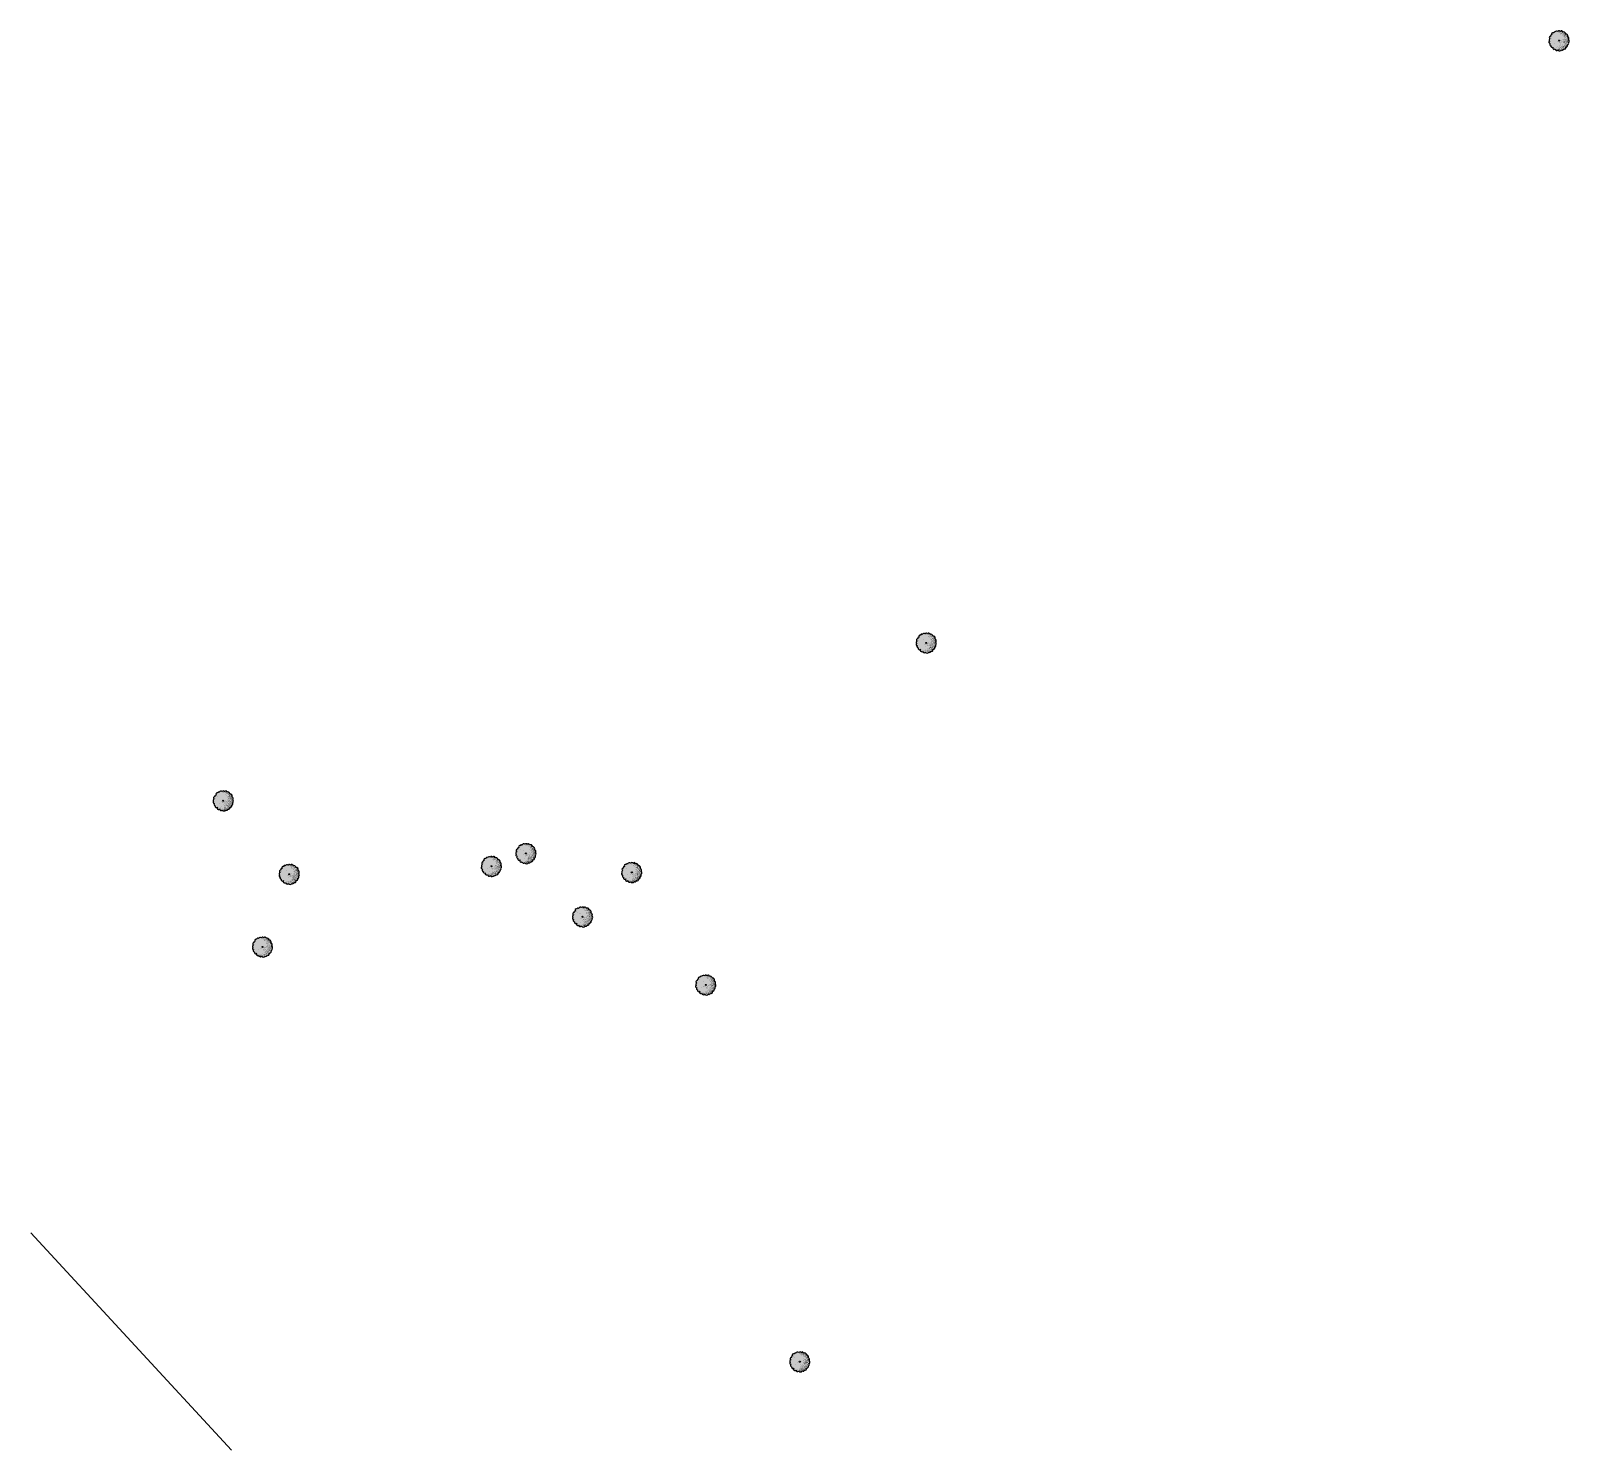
# Model space of a CAD drawing. Header units: metres. Extents: x 363418 to 727297, y 5621308 to 11243109.
# Drawn here: x 726999.3 to 727297.4, y 11242833.6 to 11243108.6 of the extents above.
import ezdxf

# ---------------------------------------------------------------- set-up
doc = ezdxf.new("R2010")
doc.units = ezdxf.units.M
doc.header["$MEASUREMENT"] = 0
doc.layers.get('0').update_dxf_attribs({"color": 252})
for name, color, linetype in [('PFL-BAUM-2D-COL', 7, 'Continuous'), ('RESIDENTIAL ROAD', 255, 'Continuous'), ('RESIDENTIAL ROAD HATCHING', 255, 'Continuous')]:
    doc.layers.add(name, color=color, linetype=linetype)
doc.layers.get('0').off()
doc.layers.get('0').freeze()

# ---------------------------------------------------------------- blocks, each defined once
blk = doc.blocks.new('PFBDRC33')
h = blk.add_hatch(color=72)
edge = h.paths.add_edge_path()
edge.add_arc((-0.107, 0.369), 0.0943, 53.29827, 155.26435)
edge.add_arc((-0.224, 0.377), 0.0442, 45.02815, 181.5814)
edge.add_arc((-0.298, 0.317), 0.0651, 63.07611, 221.45398)
edge.add_arc((-0.364, 0.227), 0.0506, 70.25972, 205.92275)
edge.add_arc((-0.412, 0.142), 0.0626, 87.83435, 240.86239)
edge.add_arc((-0.409, 0.018), 0.077, 115.09424, 219.33972)
edge.add_arc((-0.434, -0.076), 0.0569, 127.60232, 263.6733)
edge.add_arc((-0.372, -0.172), 0.0785, 150.47039, 253.12065)
edge.add_arc((-0.33, -0.264), 0.0673, 164.67232, 315.9546)
edge.add_arc((-0.236, -0.358), 0.0655, 134.49172, 319.07158)
edge.add_arc((-0.106, -0.398), 0.0802, 181.92224, 313.65698)
edge.add_arc((0.037, -0.386), 0.112, 218.89624, 324.75846)
edge.add_arc((0.163, -0.4), 0.0613, 235.9949, 355.80187)
edge.add_arc((0.259, -0.343), 0.0704, 239.99213, 386.53527)
edge.add_arc((0.337, -0.233), 0.0801, 259.06005, 370.70846)
edge.add_arc((0.347, -0.122), 0.118, 305.63666, 374.64566)
edge.add_arc((0.412, -0.028), 0.0811, 307.86781, 414.63773)
edge.add_arc((0.372, 0.097), 0.105, 325.4071, 420.16728)
edge.add_arc((0.312, 0.219), 0.117, 344.92951, 445.03848)
edge.add_arc((0.214, 0.315), 0.11, 10.52021, 112.80877)
edge.add_arc((0.122, 0.424), 0.0495, 350.37317, 525.89117)
edge.add_arc((0.009, 0.396), 0.0771, 31.91619, 141.05487)
blk.add_lwpolyline([(-0.051, 0.444, 0.476794), (-0.193, 0.408, 0.678027), (-0.268, 0.375, 0.827109), (-0.347, 0.274, 0.672371), (-0.409, 0.205, 0.788535), (-0.442, 0.087, 0.489059), (-0.469, -0.031, 0.674959), (-0.441, -0.133, 0.480463), (-0.395, -0.247, 0.776255), (-0.282, -0.311, 1.040787), (-0.186, -0.401, 0.647763), (-0.051, -0.456, 0.497831), (0.128, -0.45, 0.576228), (0.224, -0.404, 0.743635), (0.322, -0.312, 0.529743), (0.416, -0.218, 0.310551), (0.461, -0.092, 0.502783), (0.459, 0.038, 0.438762), (0.424, 0.188, 0.466887), (0.322, 0.335, 0.478522), (0.171, 0.416, 0.961633), (0.074, 0.436, 0.5158)], format="xyb", close=True)
blk.add_circle((0, 0), 0.0249)
at = {"color": 74}
for points in [[(-0.475, 0.018), (-0.459, 0.03), (-0.464, 0.015), (-0.457, 0.019)], [(-0.474, 0.149), (-0.457, 0.161), (-0.462, 0.146), (-0.455, 0.15)], [(-0.47, 0.047), (-0.453, 0.059), (-0.458, 0.044), (-0.451, 0.048)], [(-0.451, 0.168), (-0.434, 0.179), (-0.439, 0.164), (-0.433, 0.169)], [(-0.417, 0.187), (-0.4, 0.198), (-0.405, 0.183), (-0.398, 0.188)], [(-0.361, 0.314), (-0.344, 0.325), (-0.349, 0.31), (-0.342, 0.315)], [(-0.334, 0.343), (-0.317, 0.355), (-0.322, 0.34), (-0.315, 0.344)], [(-0.275, 0.203), (-0.258, 0.214), (-0.263, 0.199), (-0.256, 0.204)], [(-0.132, 0.159), (-0.115, 0.171), (-0.12, 0.156), (-0.113, 0.16)], [(-0.001, 0.452), (0.015, 0.463), (0.01, 0.448), (0.017, 0.453)], [(0.034, 0.409), (0.051, 0.42), (0.046, 0.405), (0.053, 0.41)], [(0.039, 0.433), (0.056, 0.445), (0.051, 0.43), (0.058, 0.434)], [(0.062, 0.42), (0.079, 0.432), (0.074, 0.417), (0.08, 0.421)], [(0.08, 0.401), (0.097, 0.412), (0.092, 0.397), (0.098, 0.402)], [(0.092, 0.011), (0.109, 0.022), (0.104, 0.007), (0.11, 0.012)], [(0.104, 0.456), (0.12, 0.467), (0.116, 0.452), (0.122, 0.457)], [(0.121, 0.439), (0.137, 0.451), (0.132, 0.436), (0.139, 0.44)], [(0.123, 0.358), (0.14, 0.369), (0.135, 0.354), (0.142, 0.359)], [(0.145, 0.389), (0.161, 0.4), (0.156, 0.385), (0.163, 0.39)], [(0.147, 0.439), (0.164, 0.451), (0.159, 0.436), (0.165, 0.441)], [(0.196, 0.412), (0.213, 0.423), (0.208, 0.408), (0.215, 0.413)], [(0.204, 0.384), (0.221, 0.396), (0.216, 0.381), (0.223, 0.385)], [(0.214, 0.377), (0.231, 0.389), (0.226, 0.374), (0.232, 0.378)], [(0.219, 0.289), (0.235, 0.3), (0.231, 0.285), (0.237, 0.29)], [(0.221, 0.399), (0.238, 0.41), (0.233, 0.395), (0.24, 0.4)], [(0.241, 0.382), (0.257, 0.394), (0.252, 0.379), (0.259, 0.383)], [(0.243, 0.155), (0.259, 0.166), (0.254, 0.151), (0.261, 0.156)], [(0.259, 0.334), (0.276, 0.345), (0.271, 0.33), (0.278, 0.335)], [(0.262, 0.365), (0.278, 0.377), (0.274, 0.362), (0.28, 0.366)], [(0.281, 0.289), (0.298, 0.3), (0.293, 0.285), (0.299, 0.29)], [(0.281, 0.107), (0.298, 0.118), (0.293, 0.103), (0.299, 0.108)], [(0.283, 0.195), (0.3, 0.207), (0.295, 0.192), (0.302, 0.196)], [(0.291, 0.353), (0.307, 0.365), (0.302, 0.35), (0.309, 0.354)], [(0.291, 0.317), (0.307, 0.329), (0.302, 0.314), (0.309, 0.318)], [(0.291, 0.066), (0.307, 0.077), (0.302, 0.062), (0.309, 0.067)], [(0.293, 0.028), (0.31, 0.039), (0.305, 0.024), (0.311, 0.029)], [(0.3, 0.169), (0.317, 0.18), (0.312, 0.165), (0.319, 0.17)], [(0.3, -0.011), (0.317, 0.001), (0.312, -0.014), (0.319, -0.01)], [(0.305, 0.092), (0.322, 0.104), (0.317, 0.089), (0.323, 0.093)], [(0.317, 0.298), (0.334, 0.31), (0.329, 0.295), (0.335, 0.299)], [(0.317, 0.257), (0.334, 0.269), (0.329, 0.254), (0.335, 0.258)], [(0.324, 0.202), (0.341, 0.214), (0.336, 0.199), (0.343, 0.203)], [(0.328, 0.017), (0.345, 0.029), (0.34, 0.014), (0.347, 0.018)], [(0.329, 0.155), (0.346, 0.166), (0.341, 0.151), (0.347, 0.156)], [(0.329, 0.042), (0.346, 0.053), (0.341, 0.038), (0.347, 0.043)], [(0.332, 0.224), (0.349, 0.235), (0.344, 0.22), (0.351, 0.225)], [(0.341, 0.245), (0.358, 0.257), (0.353, 0.242), (0.359, 0.247)], [(0.343, 0.064), (0.36, 0.076), (0.355, 0.061), (0.362, 0.065)], [(0.346, 0.107), (0.362, 0.118), (0.357, 0.103), (0.364, 0.108)], [(0.348, 0.291), (0.365, 0.302), (0.36, 0.287), (0.367, 0.292)], [(0.35, 0.252), (0.366, 0.263), (0.362, 0.248), (0.368, 0.253)], [(0.35, 0.03), (0.367, 0.042), (0.362, 0.027), (0.369, 0.031)], [(0.352, 0.28), (0.369, 0.291), (0.364, 0.276), (0.371, 0.281)], [(0.354, 0.225), (0.37, 0.237), (0.365, 0.222), (0.372, 0.226)], [(0.355, 0.183), (0.372, 0.195), (0.367, 0.18), (0.374, 0.184)], [(0.375, 0.13), (0.392, 0.141), (0.387, 0.126), (0.394, 0.131)], [(0.38, 0.04), (0.397, 0.051), (0.392, 0.036), (0.399, 0.041)], [(0.382, 0.054), (0.398, 0.065), (0.393, 0.05), (0.4, 0.055)], [(0.383, 0.018), (0.399, 0.03), (0.395, 0.015), (0.401, 0.02)], [(0.384, 0.104), (0.401, 0.116), (0.396, 0.101), (0.402, 0.105)], [(0.385, 0.256), (0.402, 0.267), (0.397, 0.252), (0.404, 0.257)], [(0.388, 0.084), (0.405, 0.096), (0.4, 0.081), (0.406, 0.085)], [(0.391, -0.003), (0.408, 0.008), (0.403, -0.007), (0.41, -0.002)], [(0.393, 0.267), (0.41, 0.278), (0.405, 0.263), (0.411, 0.268)], [(0.393, 0.229), (0.41, 0.24), (0.405, 0.225), (0.412, 0.23)], [(0.393, 0.059), (0.41, 0.07), (0.405, 0.055), (0.411, 0.06)], [(0.394, 0.207), (0.411, 0.219), (0.406, 0.204), (0.413, 0.208)], [(0.398, 0.028), (0.415, 0.039), (0.41, 0.024), (0.417, 0.029)], [(0.401, 0.149), (0.417, 0.161), (0.412, 0.146), (0.419, 0.15)], [(0.405, 0.193), (0.422, 0.204), (0.417, 0.189), (0.424, 0.194)], [(0.405, 0.08), (0.422, 0.092), (0.417, 0.077), (0.424, 0.081)], [(0.408, 0.102), (0.425, 0.114), (0.42, 0.099), (0.427, 0.103)], [(0.409, 0.017), (0.426, 0.029), (0.421, 0.014), (0.428, 0.018)], [(0.42, 0.048), (0.436, 0.059), (0.431, 0.044), (0.438, 0.049)], [(0.42, 0.002), (0.436, 0.013), (0.431, -0.002), (0.438, 0.003)], [(0.423, 0.126), (0.44, 0.138), (0.435, 0.123), (0.442, 0.127)], [(0.425, 0.101), (0.441, 0.112), (0.436, 0.097), (0.443, 0.102)], [(0.429, 0.064), (0.446, 0.075), (0.441, 0.06), (0.448, 0.065)], [(0.435, 0.032), (0.451, 0.044), (0.447, 0.029), (0.453, 0.033)], [(0.444, -0.004), (0.46, 0.007), (0.455, -0.008), (0.462, -0.003)], [(0.446, 0.116), (0.463, 0.128), (0.458, 0.113), (0.465, 0.117)], [(0.45, 0.081), (0.467, 0.092), (0.462, 0.077), (0.469, 0.082)], [(-0.466, -0.012), (-0.449, -0.001), (-0.454, -0.016), (-0.447, -0.011)], [(-0.423, -0.169), (-0.406, -0.157), (-0.411, -0.172), (-0.404, -0.167)], [(-0.397, -0.228), (-0.38, -0.216), (-0.385, -0.231), (-0.378, -0.227)], [(-0.387, -0.293), (-0.37, -0.282), (-0.375, -0.297), (-0.368, -0.292)], [(-0.298, -0.339), (-0.282, -0.327), (-0.286, -0.342), (-0.28, -0.338)], [(-0.275, -0.346), (-0.259, -0.335), (-0.264, -0.35), (-0.257, -0.345)], [(-0.266, -0.358), (-0.25, -0.346), (-0.255, -0.361), (-0.248, -0.357)], [(-0.26, -0.386), (-0.243, -0.375), (-0.248, -0.39), (-0.241, -0.385)], [(-0.241, -0.395), (-0.225, -0.384), (-0.23, -0.399), (-0.223, -0.394)], [(-0.216, -0.124), (-0.199, -0.113), (-0.204, -0.128), (-0.197, -0.123)], [(-0.155, -0.451), (-0.138, -0.44), (-0.143, -0.455), (-0.136, -0.45)], [(-0.143, -0.439), (-0.126, -0.428), (-0.131, -0.443), (-0.124, -0.438)], [(-0.14, -0.396), (-0.124, -0.384), (-0.129, -0.399), (-0.122, -0.395)], [(-0.124, -0.464), (-0.107, -0.453), (-0.112, -0.468), (-0.105, -0.463)], [(-0.098, -0.268), (-0.081, -0.257), (-0.086, -0.272), (-0.079, -0.267)], [(-0.057, -0.438), (-0.041, -0.427), (-0.046, -0.442), (-0.039, -0.437)], [(-0.057, -0.453), (-0.041, -0.442), (-0.046, -0.457), (-0.039, -0.452)], [(-0.045, -0.367), (-0.028, -0.356), (-0.033, -0.371), (-0.026, -0.366)], [(-0.024, -0.466), (-0.008, -0.455), (-0.012, -0.47), (-0.006, -0.465)], [(-0.023, -0.446), (-0.006, -0.435), (-0.011, -0.45), (-0.005, -0.445)], [(-0.021, -0.42), (-0.004, -0.408), (-0.009, -0.423), (-0.002, -0.419)], [(-0.004, -0.474), (0.013, -0.463), (0.008, -0.478), (0.015, -0.473)], [(0.006, -0.398), (0.022, -0.387), (0.017, -0.402), (0.024, -0.397)], [(0.007, -0.422), (0.024, -0.41), (0.019, -0.425), (0.026, -0.42)], [(0.011, -0.446), (0.028, -0.434), (0.023, -0.449), (0.03, -0.445)], [(0.022, -0.492), (0.039, -0.48), (0.034, -0.495), (0.041, -0.491)], [(0.027, -0.367), (0.044, -0.356), (0.039, -0.371), (0.046, -0.366)], [(0.032, -0.461), (0.049, -0.449), (0.044, -0.464), (0.051, -0.459)], [(0.042, -0.477), (0.059, -0.465), (0.054, -0.48), (0.061, -0.476)], [(0.049, -0.394), (0.065, -0.382), (0.061, -0.397), (0.067, -0.392)], [(0.061, -0.462), (0.077, -0.451), (0.072, -0.466), (0.079, -0.461)], [(0.063, -0.379), (0.08, -0.368), (0.075, -0.383), (0.082, -0.378)], [(0.063, -0.443), (0.079, -0.432), (0.074, -0.447), (0.081, -0.442)], [(0.066, -0.424), (0.082, -0.413), (0.077, -0.428), (0.084, -0.423)], [(0.07, -0.113), (0.087, -0.102), (0.082, -0.117), (0.089, -0.112)], [(0.075, -0.47), (0.092, -0.459), (0.087, -0.474), (0.094, -0.469)], [(0.078, -0.411), (0.095, -0.4), (0.09, -0.415), (0.097, -0.41)], [(0.082, -0.395), (0.099, -0.383), (0.094, -0.398), (0.101, -0.394)], [(0.092, -0.447), (0.109, -0.435), (0.104, -0.45), (0.111, -0.446)], [(0.094, -0.422), (0.111, -0.411), (0.106, -0.426), (0.113, -0.421)], [(0.119, -0.441), (0.135, -0.43), (0.131, -0.445), (0.137, -0.44)], [(0.123, -0.406), (0.139, -0.395), (0.135, -0.41), (0.141, -0.405)], [(0.128, -0.046), (0.144, -0.035), (0.14, -0.05), (0.146, -0.045)], [(0.134, -0.361), (0.151, -0.349), (0.146, -0.364), (0.153, -0.36)], [(0.135, -0.334), (0.152, -0.322), (0.147, -0.337), (0.153, -0.333)], [(0.147, -0.431), (0.164, -0.419), (0.159, -0.434), (0.165, -0.43)], [(0.157, -0.291), (0.173, -0.279), (0.168, -0.294), (0.175, -0.29)], [(0.16, -0.449), (0.176, -0.437), (0.171, -0.452), (0.178, -0.448)], [(0.171, -0.395), (0.188, -0.383), (0.183, -0.398), (0.189, -0.394)], [(0.176, -0.135), (0.192, -0.124), (0.187, -0.139), (0.194, -0.134)], [(0.176, -0.415), (0.192, -0.404), (0.187, -0.419), (0.194, -0.414)], [(0.178, -0.027), (0.195, -0.016), (0.19, -0.031), (0.197, -0.026)], [(0.178, -0.451), (0.195, -0.44), (0.19, -0.455), (0.197, -0.45)], [(0.185, -0.269), (0.202, -0.258), (0.197, -0.273), (0.204, -0.268)], [(0.197, -0.382), (0.214, -0.37), (0.209, -0.385), (0.216, -0.38)], [(0.201, -0.408), (0.217, -0.396), (0.212, -0.411), (0.219, -0.407)], [(0.203, -0.357), (0.219, -0.345), (0.214, -0.36), (0.221, -0.356)], [(0.209, -0.336), (0.226, -0.325), (0.221, -0.34), (0.228, -0.335)], [(0.216, -0.214), (0.233, -0.203), (0.228, -0.218), (0.235, -0.213)], [(0.217, -0.377), (0.233, -0.366), (0.228, -0.381), (0.235, -0.376)], [(0.219, -0.181), (0.235, -0.169), (0.231, -0.184), (0.237, -0.179)], [(0.22, -0.299), (0.237, -0.287), (0.232, -0.302), (0.239, -0.297)], [(0.226, -0.344), (0.242, -0.333), (0.237, -0.348), (0.244, -0.343)], [(0.232, -0.046), (0.249, -0.035), (0.244, -0.05), (0.25, -0.045)], [(0.233, -0.255), (0.25, -0.243), (0.245, -0.258), (0.252, -0.254)], [(0.238, -0.135), (0.255, -0.124), (0.25, -0.139), (0.256, -0.134)], [(0.238, -0.395), (0.255, -0.383), (0.25, -0.398), (0.257, -0.394)], [(0.241, -0.307), (0.257, -0.296), (0.252, -0.311), (0.259, -0.306)], [(0.242, -0.238), (0.259, -0.226), (0.254, -0.241), (0.261, -0.237)], [(0.243, -0.181), (0.259, -0.169), (0.254, -0.184), (0.261, -0.179)], [(0.247, -0.094), (0.264, -0.083), (0.259, -0.098), (0.266, -0.093)], [(0.251, -0.406), (0.268, -0.395), (0.263, -0.41), (0.27, -0.405)], [(0.252, -0.209), (0.269, -0.198), (0.264, -0.213), (0.271, -0.208)], [(0.255, -0.059), (0.271, -0.047), (0.266, -0.062), (0.273, -0.058)], [(0.257, -0.228), (0.274, -0.216), (0.269, -0.231), (0.276, -0.226)], [(0.26, -0.135), (0.276, -0.124), (0.272, -0.139), (0.278, -0.134)], [(0.262, -0.375), (0.279, -0.363), (0.274, -0.378), (0.28, -0.373)], [(0.265, -0.111), (0.281, -0.099), (0.277, -0.114), (0.283, -0.11)], [(0.267, -0.329), (0.284, -0.317), (0.279, -0.332), (0.286, -0.328)], [(0.267, -0.394), (0.283, -0.382), (0.278, -0.397), (0.285, -0.392)], [(0.269, -0.25), (0.286, -0.238), (0.281, -0.253), (0.288, -0.249)], [(0.27, -0.089), (0.287, -0.078), (0.282, -0.093), (0.288, -0.088)], [(0.279, -0.314), (0.295, -0.302), (0.291, -0.317), (0.297, -0.313)], [(0.28, -0.271), (0.297, -0.259), (0.292, -0.274), (0.299, -0.27)], [(0.281, -0.195), (0.298, -0.183), (0.293, -0.198), (0.3, -0.193)], [(0.281, -0.343), (0.298, -0.331), (0.293, -0.346), (0.3, -0.342)], [(0.281, -0.362), (0.298, -0.351), (0.293, -0.366), (0.299, -0.361)], [(0.289, -0.12), (0.306, -0.108), (0.301, -0.123), (0.307, -0.119)], [(0.291, -0.087), (0.307, -0.076), (0.302, -0.091), (0.309, -0.086)], [(0.294, -0.239), (0.311, -0.228), (0.306, -0.243), (0.313, -0.238)], [(0.295, -0.163), (0.312, -0.151), (0.307, -0.166), (0.314, -0.162)], [(0.295, -0.371), (0.312, -0.359), (0.307, -0.374), (0.314, -0.37)], [(0.298, -0.224), (0.314, -0.212), (0.309, -0.227), (0.316, -0.223)], [(0.298, -0.293), (0.314, -0.282), (0.309, -0.297), (0.316, -0.292)], [(0.305, -0.123), (0.322, -0.112), (0.317, -0.127), (0.323, -0.122)], [(0.31, -0.252), (0.326, -0.241), (0.321, -0.256), (0.328, -0.251)], [(0.311, -0.093), (0.327, -0.082), (0.322, -0.097), (0.329, -0.092)], [(0.313, -0.2), (0.33, -0.188), (0.325, -0.203), (0.332, -0.199)], [(0.313, -0.306), (0.33, -0.294), (0.325, -0.309), (0.332, -0.305)], [(0.318, -0.27), (0.335, -0.258), (0.33, -0.273), (0.337, -0.269)], [(0.321, -0.115), (0.337, -0.103), (0.332, -0.118), (0.339, -0.114)], [(0.322, -0.013), (0.339, -0.002), (0.334, -0.017), (0.34, -0.012)], [(0.322, -0.031), (0.339, -0.02), (0.334, -0.035), (0.34, -0.03)], [(0.324, -0.176), (0.341, -0.164), (0.336, -0.179), (0.343, -0.175)], [(0.328, -0.055), (0.345, -0.044), (0.34, -0.059), (0.347, -0.054)], [(0.336, -0.219), (0.353, -0.207), (0.348, -0.222), (0.355, -0.218)], [(0.339, -0.288), (0.355, -0.276), (0.35, -0.291), (0.357, -0.287)], [(0.342, -0.234), (0.359, -0.222), (0.354, -0.237), (0.361, -0.233)], [(0.35, -0.291), (0.367, -0.279), (0.362, -0.294), (0.369, -0.29)], [(0.352, -0.026), (0.369, -0.014), (0.364, -0.029), (0.371, -0.025)], [(0.356, -0.07), (0.373, -0.059), (0.368, -0.074), (0.375, -0.069)], [(0.36, -0.044), (0.377, -0.033), (0.372, -0.048), (0.378, -0.043)], [(0.367, -0.161), (0.384, -0.15), (0.379, -0.165), (0.386, -0.16)], [(0.37, -0.2), (0.386, -0.188), (0.381, -0.203), (0.388, -0.199)], [(0.371, -0.137), (0.388, -0.126), (0.383, -0.141), (0.39, -0.136)], [(0.374, -0.267), (0.391, -0.255), (0.386, -0.27), (0.393, -0.266)], [(0.378, -0.022), (0.394, -0.011), (0.389, -0.026), (0.396, -0.021)], [(0.38, -0.245), (0.397, -0.234), (0.392, -0.249), (0.399, -0.244)], [(0.39, -0.111), (0.407, -0.099), (0.402, -0.114), (0.409, -0.11)], [(0.393, -0.049), (0.41, -0.037), (0.405, -0.052), (0.412, -0.048)], [(0.393, -0.152), (0.41, -0.14), (0.405, -0.155), (0.412, -0.151)], [(0.395, -0.083), (0.412, -0.072), (0.407, -0.087), (0.414, -0.082)], [(0.398, -0.111), (0.415, -0.1), (0.41, -0.115), (0.417, -0.11)], [(0.401, -0.131), (0.417, -0.12), (0.412, -0.135), (0.419, -0.13)], [(0.403, -0.088), (0.42, -0.077), (0.415, -0.092), (0.422, -0.087)], [(0.408, -0.035), (0.424, -0.023), (0.42, -0.038), (0.426, -0.033)], [(0.413, -0.167), (0.43, -0.155), (0.425, -0.17), (0.432, -0.166)], [(0.415, -0.193), (0.431, -0.182), (0.426, -0.197), (0.433, -0.192)], [(0.417, -0.06), (0.434, -0.049), (0.429, -0.064), (0.436, -0.059)], [(0.418, -0.105), (0.435, -0.093), (0.43, -0.108), (0.437, -0.103)], [(0.42, -0.02), (0.436, -0.008), (0.431, -0.023), (0.438, -0.019)], [(0.427, -0.188), (0.444, -0.176), (0.439, -0.191), (0.446, -0.187)], [(0.432, -0.176), (0.448, -0.164), (0.444, -0.179), (0.45, -0.175)], [(0.436, -0.049), (0.453, -0.037), (0.448, -0.052), (0.455, -0.048)], [(0.444, -0.111), (0.46, -0.1), (0.456, -0.115), (0.462, -0.11)], [(0.445, -0.08), (0.462, -0.069), (0.457, -0.084), (0.463, -0.079)], [(0.451, -0.017), (0.468, -0.006), (0.463, -0.021), (0.47, -0.016)]]:
    blk.add_solid(points, dxfattribs=at)
at = {"color": 104}
for points in [[(-0.441, 0.118), (-0.458, 0.12), (-0.447, 0.133)], [(-0.424, 0.18), (-0.442, 0.181), (-0.43, 0.194)], [(-0.409, 0.187), (-0.426, 0.188), (-0.415, 0.201)], [(-0.394, 0.234), (-0.387, 0.218), (-0.404, 0.222)], [(-0.339, 0.339), (-0.357, 0.341), (-0.346, 0.354)], [(-0.245, 0.378), (-0.262, 0.379), (-0.251, 0.392)], [(-0.219, 0.399), (-0.237, 0.401), (-0.226, 0.414)], [(-0.165, 0.437), (-0.158, 0.421), (-0.174, 0.424)], [(-0.134, 0.393), (-0.151, 0.394), (-0.14, 0.407)], [(-0.126, 0.432), (-0.143, 0.434), (-0.132, 0.446)], [(-0.108, 0.458), (-0.1, 0.442), (-0.117, 0.446)], [(-0.076, 0.444), (-0.093, 0.445), (-0.082, 0.458)], [(-0.073, 0.429), (-0.091, 0.431), (-0.08, 0.444)], [(-0.052, 0.427), (-0.069, 0.428), (-0.058, 0.441)], [(-0.014, 0.444), (-0.031, 0.445), (-0.02, 0.458)], [(-0.014, 0.396), (-0.031, 0.397), (-0.02, 0.41)], [(-0.006, 0.405), (-0.024, 0.407), (-0.013, 0.42)], [(0.013, 0.429), (-0.005, 0.431), (0.006, 0.444)], [(0.02, 0.405), (0.002, 0.407), (0.014, 0.42)], [(0.037, 0.379), (0.019, 0.381), (0.03, 0.393)], [(0.056, 0.341), (0.038, 0.342), (0.049, 0.355)], [(0.07, 0.389), (0.053, 0.39), (0.064, 0.403)], [(0.087, 0.293), (0.069, 0.294), (0.081, 0.307)], [(0.092, 0.341), (0.074, 0.342), (0.085, 0.355)], [(0.095, 0.436), (0.077, 0.437), (0.088, 0.45)], [(0.094, 0.367), (0.077, 0.369), (0.088, 0.381)], [(0.106, 0.409), (0.089, 0.411), (0.1, 0.424)], [(0.111, 0.324), (0.093, 0.325), (0.104, 0.338)], [(0.116, 0.29), (0.098, 0.292), (0.109, 0.305)], [(0.123, 0.357), (0.105, 0.359), (0.116, 0.372)], [(0.124, 0.419), (0.106, 0.421), (0.117, 0.434)], [(0.129, 0.379), (0.111, 0.38), (0.123, 0.393)], [(0.135, 0.41), (0.117, 0.412), (0.128, 0.424)], [(0.145, 0.409), (0.128, 0.411), (0.139, 0.424)], [(0.152, 0.427), (0.134, 0.429), (0.145, 0.441)], [(0.154, 0.319), (0.136, 0.321), (0.148, 0.333)], [(0.161, 0.266), (0.144, 0.268), (0.155, 0.281)], [(0.168, 0.31), (0.151, 0.311), (0.162, 0.324)], [(0.171, 0.372), (0.153, 0.373), (0.164, 0.386)], [(0.173, 0.247), (0.156, 0.249), (0.167, 0.262)], [(0.175, 0.342), (0.157, 0.344), (0.168, 0.356)], [(0.171, 0.357), (0.179, 0.341), (0.162, 0.344)], [(0.182, 0.392), (0.165, 0.393), (0.176, 0.406)], [(0.194, 0.362), (0.176, 0.364), (0.187, 0.377)], [(0.195, 0.207), (0.177, 0.208), (0.188, 0.221)], [(0.199, 0.329), (0.182, 0.33), (0.193, 0.343)], [(0.199, 0.276), (0.182, 0.278), (0.193, 0.29)], [(0.202, 0.135), (0.184, 0.136), (0.195, 0.149)], [(0.204, 0.343), (0.187, 0.345), (0.198, 0.357)], [(0.214, 0.288), (0.196, 0.29), (0.207, 0.302)], [(0.207, 0.157), (0.214, 0.141), (0.198, 0.144)], [(0.216, 0.219), (0.199, 0.22), (0.21, 0.233)], [(0.221, 0.372), (0.203, 0.373), (0.215, 0.386)], [(0.223, 0.352), (0.205, 0.354), (0.216, 0.367)], [(0.215, 0.04), (0.222, 0.024), (0.205, 0.027)], [(0.223, 0.228), (0.206, 0.23), (0.217, 0.242)], [(0.225, 0.304), (0.208, 0.306), (0.219, 0.318)], [(0.233, 0.329), (0.215, 0.331), (0.227, 0.344)], [(0.234, 0.355), (0.217, 0.356), (0.228, 0.369)], [(0.243, 0.176), (0.225, 0.177), (0.236, 0.19)], [(0.236, 0.134), (0.243, 0.118), (0.227, 0.121)], [(0.236, 0.013), (0.243, -0.003), (0.227, 0.001)], [(0.241, 0.334), (0.248, 0.318), (0.232, 0.321)], [(0.241, 0.291), (0.248, 0.275), (0.232, 0.278)], [(0.254, 0.245), (0.237, 0.247), (0.248, 0.259)], [(0.257, 0.144), (0.239, 0.146), (0.251, 0.159)], [(0.249, 0.101), (0.256, 0.085), (0.239, 0.088)], [(0.262, 0.214), (0.244, 0.215), (0.255, 0.228)], [(0.262, 0.39), (0.245, 0.392), (0.256, 0.405)], [(0.265, 0.365), (0.247, 0.366), (0.258, 0.379)], [(0.264, 0.312), (0.247, 0.314), (0.258, 0.326)], [(0.264, 0.058), (0.247, 0.06), (0.258, 0.073)], [(0.258, 0.274), (0.265, 0.258), (0.248, 0.262)], [(0.259, 0.028), (0.266, 0.012), (0.25, 0.016)], [(0.269, 0.111), (0.251, 0.112), (0.262, 0.125)], [(0.261, 0.197), (0.269, 0.181), (0.252, 0.184)], [(0.263, 0.234), (0.27, 0.218), (0.253, 0.221)], [(0.274, 0.276), (0.256, 0.278), (0.267, 0.29)], [(0.265, 0.101), (0.273, 0.085), (0.256, 0.088)], [(0.269, 0.311), (0.276, 0.295), (0.26, 0.299)], [(0.27, 0.154), (0.278, 0.138), (0.261, 0.141)], [(0.284, 0.35), (0.266, 0.351), (0.277, 0.364)], [(0.278, 0.257), (0.285, 0.241), (0.269, 0.244)], [(0.286, 0.006), (0.269, 0.008), (0.28, 0.02)], [(0.279, 0.285), (0.286, 0.269), (0.27, 0.272)], [(0.282, 0.248), (0.289, 0.232), (0.272, 0.235)], [(0.284, 0.276), (0.292, 0.26), (0.275, 0.263)], [(0.294, 0.317), (0.276, 0.318), (0.287, 0.331)], [(0.295, 0.371), (0.278, 0.373), (0.289, 0.386)], [(0.299, 0.37), (0.281, 0.372), (0.293, 0.384)], [(0.291, 0.084), (0.298, 0.068), (0.281, 0.072)], [(0.292, 0.323), (0.299, 0.307), (0.283, 0.31)], [(0.305, 0.154), (0.287, 0.156), (0.298, 0.168)], [(0.308, 0.334), (0.29, 0.336), (0.301, 0.349)], [(0.299, 0.293), (0.307, 0.277), (0.29, 0.281)], [(0.307, 0.245), (0.29, 0.247), (0.301, 0.259)], [(0.303, 0.221), (0.311, 0.205), (0.294, 0.209)], [(0.303, 0.143), (0.311, 0.127), (0.294, 0.13)], [(0.311, 0.306), (0.318, 0.29), (0.302, 0.293)], [(0.322, 0.266), (0.304, 0.268), (0.315, 0.28)], [(0.313, 0.157), (0.321, 0.141), (0.304, 0.144)], [(0.324, 0.308), (0.307, 0.309), (0.318, 0.322)], [(0.319, 0.201), (0.326, 0.185), (0.309, 0.188)], [(0.327, -0.01), (0.309, -0.009), (0.32, 0.004)], [(0.32, 0.229), (0.327, 0.213), (0.311, 0.216)], [(0.329, 0.327), (0.312, 0.328), (0.323, 0.341)], [(0.322, 0.247), (0.33, 0.231), (0.313, 0.234)], [(0.332, 0.282), (0.314, 0.284), (0.325, 0.297)], [(0.326, 0.078), (0.333, 0.062), (0.317, 0.065)], [(0.33, 0.05), (0.337, 0.034), (0.321, 0.037)], [(0.332, 0.125), (0.34, 0.109), (0.323, 0.112)], [(0.334, 0.187), (0.341, 0.171), (0.324, 0.174)], [(0.339, 0.253), (0.346, 0.237), (0.33, 0.24)], [(0.34, 0.137), (0.347, 0.121), (0.331, 0.125)], [(0.352, 0.267), (0.335, 0.269), (0.346, 0.282)], [(0.355, 0.201), (0.337, 0.203), (0.348, 0.216)], [(0.346, 0.208), (0.354, 0.193), (0.337, 0.196)], [(0.355, 0.175), (0.337, 0.176), (0.348, 0.189)], [(0.356, 0.308), (0.338, 0.309), (0.35, 0.322)], [(0.365, 0.312), (0.347, 0.314), (0.358, 0.326)], [(0.369, 0.083), (0.351, 0.085), (0.362, 0.098)], [(0.369, 0.137), (0.352, 0.139), (0.363, 0.152)], [(0.371, 0.158), (0.354, 0.16), (0.365, 0.173)], [(0.374, 0.118), (0.356, 0.119), (0.367, 0.132)], [(0.379, 0.191), (0.361, 0.193), (0.372, 0.205)], [(0.381, 0.295), (0.364, 0.297), (0.375, 0.309)], [(0.384, 0.105), (0.366, 0.107), (0.377, 0.119)], [(0.386, 0.011), (0.369, 0.013), (0.38, 0.025)], [(0.389, 0.276), (0.371, 0.278), (0.382, 0.29)], [(0.389, 0.109), (0.371, 0.11), (0.383, 0.123)], [(0.389, 0.086), (0.371, 0.088), (0.383, 0.1)], [(0.396, 0.211), (0.378, 0.213), (0.389, 0.226)], [(0.398, 0.186), (0.38, 0.188), (0.391, 0.2)], [(0.4, 0.234), (0.383, 0.236), (0.394, 0.249)], [(0.407, 0.158), (0.389, 0.16), (0.4, 0.173)], [(0.41, 0.176), (0.393, 0.177), (0.404, 0.19)], [(0.417, 0.242), (0.399, 0.243), (0.41, 0.256)], [(0.423, 0.165), (0.406, 0.166), (0.417, 0.179)], [(0.441, 0.045), (0.423, 0.047), (0.435, 0.06)], [(0.443, 0.076), (0.426, 0.077), (0.437, 0.09)], [(0.448, 0.144), (0.431, 0.146), (0.442, 0.159)], [(0.46, 0.089), (0.443, 0.091), (0.454, 0.104)], [(0.461, 0.02), (0.444, 0.022), (0.455, 0.034)], [(0.462, 0.054), (0.445, 0.056), (0.456, 0.069)], [(0.474, 0.097), (0.456, 0.099), (0.468, 0.112)], [(-0.448, -0.036), (-0.466, -0.034), (-0.455, -0.021)], [(-0.441, -0.093), (-0.458, -0.091), (-0.447, -0.078)], [(-0.421, -0.126), (-0.439, -0.125), (-0.428, -0.112)], [(-0.43, -0.144), (-0.423, -0.16), (-0.439, -0.157)], [(-0.414, -0.106), (-0.431, -0.104), (-0.42, -0.091)], [(-0.421, -0.211), (-0.414, -0.227), (-0.43, -0.223)], [(-0.411, -0.176), (-0.429, -0.174), (-0.417, -0.161)], [(-0.389, -0.239), (-0.407, -0.237), (-0.396, -0.224)], [(-0.373, -0.259), (-0.39, -0.258), (-0.379, -0.245)], [(-0.327, -0.327), (-0.345, -0.325), (-0.334, -0.313)], [(-0.324, -0.274), (-0.317, -0.29), (-0.334, -0.287)], [(-0.267, -0.396), (-0.285, -0.395), (-0.274, -0.382)], [(-0.227, -0.416), (-0.245, -0.415), (-0.234, -0.402)], [(-0.153, -0.423), (-0.17, -0.421), (-0.159, -0.408)], [(-0.146, -0.426), (-0.164, -0.425), (-0.153, -0.412)], [(-0.155, -0.429), (-0.147, -0.445), (-0.164, -0.442)], [(-0.136, -0.416), (-0.154, -0.415), (-0.142, -0.402)], [(-0.129, -0.356), (-0.146, -0.354), (-0.135, -0.341)], [(-0.113, -0.435), (-0.131, -0.434), (-0.12, -0.421)], [(-0.109, -0.42), (-0.127, -0.418), (-0.116, -0.406)], [(-0.092, -0.45), (-0.109, -0.449), (-0.098, -0.436)], [(-0.092, -0.453), (-0.085, -0.469), (-0.102, -0.466)], [(-0.076, -0.356), (-0.093, -0.354), (-0.082, -0.341)], [(-0.076, -0.409), (-0.069, -0.425), (-0.085, -0.422)], [(-0.064, -0.449), (-0.081, -0.448), (-0.07, -0.435)], [(-0.02, -0.149), (-0.013, -0.165), (-0.029, -0.162)], [(-0.019, -0.38), (-0.012, -0.396), (-0.028, -0.392)], [(-0.014, -0.324), (-0.006, -0.34), (-0.023, -0.337)], [(0.01, -0.434), (-0.008, -0.432), (0.003, -0.42)], [(0.012, -0.45), (-0.005, -0.449), (0.006, -0.436)], [(0.008, -0.36), (0.015, -0.376), (-0.001, -0.372)], [(0.017, -0.097), (0, -0.096), (0.011, -0.083)], [(0.02, -0.472), (0.002, -0.47), (0.014, -0.458)], [(0.02, -0.492), (0.002, -0.491), (0.014, -0.478)], [(0.023, -0.186), (0.03, -0.202), (0.014, -0.198)], [(0.034, -0.463), (0.016, -0.462), (0.027, -0.449)], [(0.034, -0.273), (0.042, -0.289), (0.025, -0.286)], [(0.045, -0.425), (0.028, -0.423), (0.039, -0.411)], [(0.038, -0.206), (0.046, -0.222), (0.029, -0.219)], [(0.041, -0.377), (0.048, -0.393), (0.031, -0.39)], [(0.052, -0.447), (0.034, -0.445), (0.045, -0.432)], [(0.048, -0.039), (0.056, -0.055), (0.039, -0.051)], [(0.051, -0.117), (0.058, -0.133), (0.042, -0.13)], [(0.059, -0.412), (0.042, -0.411), (0.053, -0.398)], [(0.06, -0.343), (0.067, -0.359), (0.051, -0.356)], [(0.064, -0.239), (0.071, -0.255), (0.054, -0.252)], [(0.066, -0.304), (0.073, -0.32), (0.057, -0.316)], [(0.069, -0.164), (0.076, -0.18), (0.059, -0.177)], [(0.071, -0.304), (0.078, -0.32), (0.062, -0.316)], [(0.074, -0.283), (0.081, -0.299), (0.064, -0.296)], [(0.082, -0.414), (0.065, -0.412), (0.076, -0.399)], [(0.076, -0.339), (0.084, -0.355), (0.067, -0.352)], [(0.08, -0.007), (0.087, -0.023), (0.071, -0.02)], [(0.092, -0.268), (0.075, -0.266), (0.086, -0.254)], [(0.089, -0.32), (0.096, -0.336), (0.08, -0.333)], [(0.105, -0.372), (0.087, -0.37), (0.098, -0.358)], [(0.118, -0.303), (0.1, -0.302), (0.111, -0.289)], [(0.118, -0.435), (0.1, -0.434), (0.111, -0.421)], [(0.118, -0.219), (0.101, -0.218), (0.112, -0.205)], [(0.12, -0.263), (0.103, -0.261), (0.114, -0.248)], [(0.12, -0.407), (0.103, -0.406), (0.114, -0.393)], [(0.113, -0.171), (0.12, -0.187), (0.104, -0.183)], [(0.123, -0.286), (0.105, -0.285), (0.116, -0.272)], [(0.13, -0.093), (0.113, -0.091), (0.124, -0.079)], [(0.126, -0.122), (0.133, -0.138), (0.116, -0.135)], [(0.134, -0.348), (0.117, -0.346), (0.128, -0.333)], [(0.137, -0.396), (0.119, -0.394), (0.13, -0.382)], [(0.133, -0.008), (0.141, -0.024), (0.124, -0.021)], [(0.144, -0.264), (0.127, -0.262), (0.138, -0.25)], [(0.145, -0.428), (0.128, -0.426), (0.139, -0.413)], [(0.141, -0.204), (0.148, -0.22), (0.132, -0.216)], [(0.149, -0.237), (0.132, -0.236), (0.143, -0.223)], [(0.149, -0.296), (0.132, -0.294), (0.143, -0.281)], [(0.156, -0.249), (0.138, -0.247), (0.149, -0.235)], [(0.161, -0.393), (0.143, -0.392), (0.154, -0.379)], [(0.154, -0.16), (0.161, -0.176), (0.144, -0.173)], [(0.166, -0.262), (0.148, -0.261), (0.16, -0.248)], [(0.161, -0.134), (0.169, -0.15), (0.152, -0.146)], [(0.175, -0.244), (0.157, -0.242), (0.168, -0.229)], [(0.169, -0.157), (0.176, -0.173), (0.16, -0.169)], [(0.183, -0.088), (0.165, -0.086), (0.176, -0.073)], [(0.183, -0.322), (0.165, -0.321), (0.176, -0.308)], [(0.187, -0.04), (0.17, -0.038), (0.181, -0.025)], [(0.187, -0.351), (0.17, -0.349), (0.181, -0.337)], [(0.189, -0.343), (0.171, -0.341), (0.182, -0.328)], [(0.196, -0.253), (0.179, -0.251), (0.19, -0.238)], [(0.197, -0.302), (0.18, -0.301), (0.191, -0.288)], [(0.202, -0.181), (0.184, -0.179), (0.195, -0.167)], [(0.193, -0.427), (0.2, -0.443), (0.184, -0.439)], [(0.202, -0.373), (0.185, -0.372), (0.196, -0.359)], [(0.204, -0.061), (0.187, -0.06), (0.198, -0.047)], [(0.206, -0.319), (0.189, -0.317), (0.2, -0.304)], [(0.207, -0.406), (0.189, -0.404), (0.2, -0.392)], [(0.198, -0.41), (0.205, -0.426), (0.189, -0.423)], [(0.209, -0.111), (0.191, -0.109), (0.202, -0.096)], [(0.211, -0.25), (0.194, -0.249), (0.205, -0.236)], [(0.214, -0.213), (0.196, -0.212), (0.208, -0.199)], [(0.208, -0.148), (0.215, -0.164), (0.199, -0.16)], [(0.219, -0.287), (0.201, -0.285), (0.213, -0.273)], [(0.22, -0.094), (0.203, -0.093), (0.214, -0.08)], [(0.225, -0.231), (0.208, -0.229), (0.219, -0.217)], [(0.225, -0.334), (0.208, -0.332), (0.219, -0.319)], [(0.229, -0.249), (0.212, -0.247), (0.223, -0.235)], [(0.233, -0.148), (0.215, -0.146), (0.227, -0.133)], [(0.235, -0.114), (0.218, -0.112), (0.229, -0.1)], [(0.241, -0.237), (0.223, -0.236), (0.234, -0.223)], [(0.243, -0.028), (0.225, -0.026), (0.236, -0.014)], [(0.247, -0.32), (0.23, -0.318), (0.241, -0.306)], [(0.252, -0.363), (0.235, -0.361), (0.246, -0.349)], [(0.257, -0.281), (0.24, -0.279), (0.251, -0.266)], [(0.262, -0.085), (0.244, -0.084), (0.255, -0.071)], [(0.262, -0.38), (0.244, -0.378), (0.255, -0.365)], [(0.266, -0.232), (0.248, -0.231), (0.26, -0.218)], [(0.27, -0.042), (0.252, -0.041), (0.263, -0.028)], [(0.271, -0.202), (0.253, -0.2), (0.265, -0.188)], [(0.271, -0.259), (0.253, -0.257), (0.265, -0.245)], [(0.271, -0.363), (0.253, -0.361), (0.265, -0.349)], [(0.268, -0.144), (0.275, -0.16), (0.258, -0.157)], [(0.276, -0.301), (0.259, -0.299), (0.27, -0.286)], [(0.284, -0.017), (0.266, -0.015), (0.277, -0.002)], [(0.286, -0.087), (0.269, -0.085), (0.28, -0.072)], [(0.288, -0.033), (0.27, -0.031), (0.282, -0.018)], [(0.289, -0.064), (0.271, -0.062), (0.282, -0.049)], [(0.289, -0.237), (0.271, -0.236), (0.282, -0.223)], [(0.29, -0.306), (0.273, -0.304), (0.284, -0.291)], [(0.294, -0.216), (0.276, -0.214), (0.287, -0.202)], [(0.314, -0.029), (0.297, -0.028), (0.308, -0.015)], [(0.317, -0.36), (0.299, -0.359), (0.31, -0.346)], [(0.313, -0.153), (0.321, -0.169), (0.304, -0.166)], [(0.328, -0.203), (0.311, -0.202), (0.322, -0.189)], [(0.333, -0.145), (0.316, -0.144), (0.327, -0.131)], [(0.334, -0.05), (0.317, -0.048), (0.328, -0.035)], [(0.337, -0.18), (0.319, -0.179), (0.331, -0.166)], [(0.341, -0.288), (0.323, -0.287), (0.334, -0.274)], [(0.353, -0.028), (0.335, -0.026), (0.346, -0.014)], [(0.353, -0.258), (0.336, -0.256), (0.347, -0.243)], [(0.353, -0.278), (0.336, -0.276), (0.347, -0.264)], [(0.356, -0.202), (0.338, -0.2), (0.35, -0.188)], [(0.358, -0.169), (0.341, -0.167), (0.352, -0.155)], [(0.354, -0.046), (0.361, -0.062), (0.345, -0.059)], [(0.362, -0.116), (0.345, -0.115), (0.356, -0.102)], [(0.365, -0.193), (0.347, -0.191), (0.358, -0.179)], [(0.363, -0.124), (0.37, -0.14), (0.354, -0.136)], [(0.374, -0.216), (0.356, -0.214), (0.367, -0.202)], [(0.384, -0.121), (0.366, -0.12), (0.377, -0.107)], [(0.384, -0.234), (0.366, -0.232), (0.377, -0.219)], [(0.386, -0.182), (0.369, -0.18), (0.38, -0.167)], [(0.389, -0.093), (0.371, -0.091), (0.382, -0.078)], [(0.391, -0.218), (0.374, -0.217), (0.385, -0.204)], [(0.393, -0.286), (0.375, -0.284), (0.386, -0.271)], [(0.398, -0.256), (0.38, -0.255), (0.391, -0.242)], [(0.405, -0.032), (0.388, -0.03), (0.399, -0.018)], [(0.416, -0.178), (0.398, -0.176), (0.409, -0.164)], [(0.407, -0.177), (0.415, -0.193), (0.398, -0.19)], [(0.419, -0.018), (0.402, -0.016), (0.413, -0.004)], [(0.432, -0.156), (0.415, -0.155), (0.426, -0.142)], [(0.441, -0.078), (0.424, -0.077), (0.435, -0.064)], [(0.441, -0.1), (0.424, -0.098), (0.435, -0.085)], [(0.454, -0.16), (0.436, -0.158), (0.447, -0.146)], [(0.458, -0.033), (0.44, -0.031), (0.452, -0.018)], [(0.465, -0.061), (0.448, -0.06), (0.459, -0.047)]]:
    blk.add_solid(points, dxfattribs=at)
at = {"color": 94}
for points in [[(-0.437, 0.087), (-0.436, 0.088), (-0.427, 0.079)], [(-0.427, 0.079), (-0.436, 0.088), (-0.414, 0.089), (-0.426, 0.102)], [(-0.398, 0.118), (-0.397, 0.119), (-0.388, 0.109)], [(-0.388, 0.109), (-0.397, 0.119), (-0.375, 0.119), (-0.388, 0.133)], [(-0.385, 0.258), (-0.384, 0.259), (-0.375, 0.249)], [(-0.375, 0.249), (-0.384, 0.259), (-0.362, 0.259), (-0.375, 0.273)], [(-0.306, 0.354), (-0.315, 0.363), (-0.293, 0.364), (-0.306, 0.377)], [(-0.044, 0.423), (-0.053, 0.433), (-0.031, 0.433), (-0.043, 0.446)], [(-0.053, 0.431), (-0.053, 0.433), (-0.044, 0.423)], [(-0.018, 0.455), (-0.017, 0.457), (-0.008, 0.447)], [(-0.008, 0.447), (-0.017, 0.457), (0.005, 0.457), (-0.007, 0.471)], [(0.018, 0.438), (0.019, 0.44), (0.028, 0.43)], [(0.028, 0.43), (0.019, 0.44), (0.041, 0.44), (0.029, 0.454)], [(0.095, 0.443), (0.096, 0.444), (0.105, 0.435)], [(0.105, 0.435), (0.096, 0.444), (0.118, 0.445), (0.105, 0.458)], [(0.176, 0.036), (0.177, 0.038), (0.186, 0.028)], [(0.186, 0.028), (0.177, 0.038), (0.199, 0.038), (0.187, 0.051)], [(0.179, 0.395), (0.18, 0.397), (0.188, 0.387)], [(0.188, 0.387), (0.18, 0.397), (0.202, 0.397), (0.189, 0.41)], [(0.239, -0.013), (0.23, -0.003), (0.252, -0.003), (0.239, 0.011)], [(0.246, 0.331), (0.247, 0.332), (0.255, 0.322)], [(0.255, 0.322), (0.247, 0.332), (0.269, 0.332), (0.256, 0.346)], [(0.253, 0.044), (0.254, 0.045), (0.263, 0.035)], [(0.263, 0.035), (0.254, 0.045), (0.276, 0.045), (0.263, 0.059)], [(0.27, 0.209), (0.271, 0.21), (0.279, 0.2)], [(0.279, 0.2), (0.271, 0.21), (0.293, 0.21), (0.28, 0.224)], [(0.346, 0.003), (0.347, 0.004), (0.356, -0.005)], [(0.356, -0.005), (0.347, 0.004), (0.369, 0.004), (0.356, 0.018)], [(0.37, 0.066), (0.361, 0.076), (0.384, 0.076), (0.371, 0.09)], [(0.361, 0.075), (0.361, 0.076), (0.37, 0.066)], [(0.363, 0.223), (0.364, 0.224), (0.373, 0.215)], [(0.373, 0.215), (0.364, 0.224), (0.386, 0.225), (0.373, 0.238)], [(0.368, 0.254), (0.369, 0.255), (0.378, 0.246)], [(0.378, 0.246), (0.369, 0.255), (0.391, 0.256), (0.378, 0.269)], [(0.377, 0.154), (0.378, 0.155), (0.387, 0.145)], [(0.387, 0.145), (0.378, 0.155), (0.4, 0.155), (0.388, 0.169)], [(0.401, 0.12), (0.402, 0.121), (0.411, 0.112)], [(0.411, 0.112), (0.402, 0.121), (0.424, 0.122), (0.412, 0.135)], [(0.428, 0.01), (0.429, 0.011), (0.437, 0.002)], [(0.437, 0.002), (0.429, 0.011), (0.451, 0.012), (0.438, 0.025)], [(-0.435, -0.056), (-0.444, -0.046), (-0.422, -0.046), (-0.435, -0.032)], [(-0.406, -0.156), (-0.415, -0.147), (-0.393, -0.146), (-0.406, -0.133)], [(-0.368, -0.269), (-0.367, -0.267), (-0.358, -0.277)], [(-0.358, -0.277), (-0.367, -0.267), (-0.345, -0.267), (-0.358, -0.253)], [(-0.32, -0.319), (-0.319, -0.318), (-0.31, -0.327)], [(-0.31, -0.327), (-0.319, -0.318), (-0.297, -0.317), (-0.31, -0.304)], [(-0.295, -0.373), (-0.294, -0.372), (-0.286, -0.381)], [(-0.286, -0.381), (-0.294, -0.372), (-0.272, -0.371), (-0.285, -0.358)], [(-0.111, -0.064), (-0.11, -0.063), (-0.101, -0.072)], [(-0.101, -0.072), (-0.11, -0.063), (-0.088, -0.063), (-0.101, -0.049)], [(-0.104, -0.428), (-0.103, -0.427), (-0.094, -0.436)], [(-0.094, -0.436), (-0.103, -0.427), (-0.081, -0.426), (-0.094, -0.413)], [(-0.051, -0.414), (-0.05, -0.412), (-0.041, -0.422)], [(-0.041, -0.422), (-0.05, -0.412), (-0.028, -0.412), (-0.041, -0.398)], [(-0.049, -0.083), (-0.048, -0.082), (-0.039, -0.092)], [(-0.039, -0.092), (-0.048, -0.082), (-0.026, -0.082), (-0.039, -0.068)], [(0.006, -0.043), (0.007, -0.041), (0.016, -0.051)], [(0.016, -0.051), (0.007, -0.041), (0.029, -0.041), (0.017, -0.027)], [(0.028, -0.114), (0.029, -0.113), (0.038, -0.123)], [(0.038, -0.123), (0.029, -0.113), (0.051, -0.113), (0.038, -0.099)], [(0.03, -0.332), (0.031, -0.331), (0.04, -0.34)], [(0.04, -0.34), (0.031, -0.331), (0.053, -0.331), (0.04, -0.317)], [(0.042, -0.426), (0.043, -0.424), (0.052, -0.434)], [(0.052, -0.434), (0.043, -0.424), (0.065, -0.424), (0.052, -0.41)], [(0.066, -0.067), (0.067, -0.065), (0.076, -0.075)], [(0.076, -0.075), (0.067, -0.065), (0.089, -0.065), (0.076, -0.051)], [(0.095, -0.313), (0.096, -0.312), (0.105, -0.321)], [(0.105, -0.321), (0.096, -0.312), (0.118, -0.312), (0.105, -0.298)], [(0.097, -0.052), (0.098, -0.051), (0.107, -0.06)], [(0.107, -0.06), (0.098, -0.051), (0.12, -0.051), (0.108, -0.037)], [(0.107, -0.375), (0.108, -0.374), (0.117, -0.384)], [(0.117, -0.384), (0.108, -0.374), (0.13, -0.374), (0.117, -0.36)], [(0.145, -0.414), (0.146, -0.412), (0.155, -0.422)], [(0.155, -0.422), (0.146, -0.412), (0.168, -0.412), (0.155, -0.398)], [(0.157, -0.123), (0.148, -0.113), (0.171, -0.113), (0.158, -0.099)], [(0.148, -0.114), (0.148, -0.113), (0.157, -0.123)], [(0.152, -0.375), (0.153, -0.374), (0.162, -0.384)], [(0.162, -0.384), (0.153, -0.374), (0.175, -0.374), (0.163, -0.36)], [(0.179, -0.215), (0.18, -0.214), (0.188, -0.223)], [(0.188, -0.223), (0.18, -0.214), (0.202, -0.213), (0.189, -0.2)], [(0.198, -0.301), (0.199, -0.3), (0.208, -0.309)], [(0.208, -0.309), (0.199, -0.3), (0.221, -0.3), (0.208, -0.286)], [(0.21, -0.071), (0.211, -0.07), (0.22, -0.08)], [(0.22, -0.08), (0.211, -0.07), (0.233, -0.07), (0.22, -0.056)], [(0.229, -0.004), (0.23, -0.003), (0.239, -0.013)], [(0.26, -0.35), (0.251, -0.34), (0.273, -0.34), (0.261, -0.327)], [(0.251, -0.342), (0.251, -0.34), (0.26, -0.35)], [(0.255, -0.277), (0.256, -0.276), (0.265, -0.285)], [(0.265, -0.285), (0.256, -0.276), (0.278, -0.276), (0.265, -0.262)], [(0.274, -0.167), (0.275, -0.166), (0.284, -0.175)], [(0.284, -0.175), (0.275, -0.166), (0.297, -0.166), (0.285, -0.152)], [(0.291, -0.055), (0.292, -0.053), (0.301, -0.063)], [(0.301, -0.063), (0.292, -0.053), (0.314, -0.053), (0.301, -0.039)], [(0.301, -0.337), (0.302, -0.336), (0.311, -0.345)], [(0.311, -0.345), (0.302, -0.336), (0.324, -0.335), (0.311, -0.322)], [(0.334, -0.086), (0.335, -0.084), (0.344, -0.094)], [(0.344, -0.094), (0.335, -0.084), (0.357, -0.084), (0.344, -0.071)], [(0.346, -0.153), (0.347, -0.151), (0.356, -0.161)], [(0.356, -0.161), (0.347, -0.151), (0.369, -0.151), (0.356, -0.138)], [(0.351, -0.26), (0.352, -0.259), (0.361, -0.269)], [(0.361, -0.269), (0.352, -0.259), (0.374, -0.259), (0.361, -0.245)], [(0.38, -0.064), (0.381, -0.063), (0.39, -0.072)], [(0.39, -0.072), (0.381, -0.063), (0.403, -0.063), (0.39, -0.049)], [(0.394, -0.202), (0.385, -0.192), (0.407, -0.192), (0.395, -0.178)], [(0.385, -0.193), (0.385, -0.192), (0.394, -0.202)], [(0.428, -0.134), (0.429, -0.132), (0.437, -0.142)], [(0.437, -0.142), (0.429, -0.132), (0.451, -0.132), (0.438, -0.118)]]:
    blk.add_solid(points, dxfattribs=at)
blk = doc.blocks.new('A$Cde137e76')
at = {"layer": 'PFL-BAUM-2D-COL', "xscale": 3.999999999066658, "yscale": 3.999999999066658, "zscale": 3.999999999066658}
blk.add_blockref('PFBDRC33', (363580.06, 5621511.5), dxfattribs=at)

msp = doc.modelspace()

# ---------------------------------------------------------------- linework, layer by layer
at = {"layer": 'RESIDENTIAL ROAD'}
msp.add_line((726999.34, 11242875.71), (727038.23, 11242833.61), dxfattribs=at)
msp.add_line((726999.34, 11242875.71), (727038.23, 11242833.61), dxfattribs=at)

# ---------------------------------------------------------------- block references
at = {"layer": 'PFL-BAUM-2D-COL', "xscale": 3.999999999066658, "yscale": 3.999999999066658, "zscale": 3.999999999066658}
for p in [(727295.41, 11243106.71), (727095.26, 11242949.23), (727130.1, 11242923.77)]:
    msp.add_blockref('PFBDRC33', p, dxfattribs=at)
at = {"layer": 'RESIDENTIAL ROAD HATCHING'}
for p in [(363592.76, 5621478.53), (363456.58, 5621447.95), (363469.36, 5621433.71), (363508.52, 5621435.25), (363535.7, 5621434.07), (363526.17, 5621425.46), (363464.17, 5621419.63), (363568.26, 5621339.27)]:
    msp.add_blockref('A$Cde137e76', p, dxfattribs=at)

doc.saveas('drawing.dxf')
